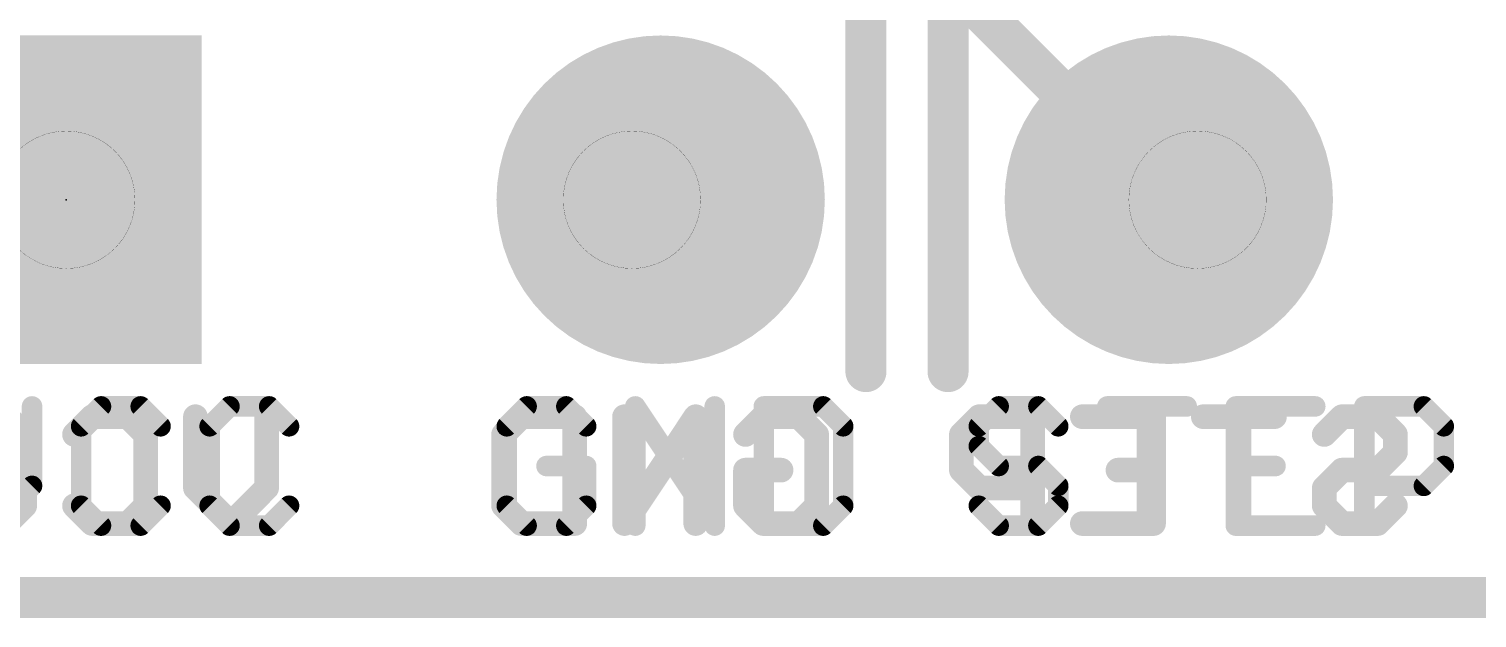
# Model space of a CAD drawing. Extents: x -11.8 to 66.2, y -19.6 to 35.5.
# Drawn here: x 23.27 to 32.23, y -0.13 to 3.52 of the extents above; entities that cross this region are included whole.
import ezdxf

# ---------------------------------------------------------------- set-up
doc = ezdxf.new("R2010")
doc.units = 0
for name, color, linetype in [('1', 12, 'CONTINUOUS'), ('16', 132, 'CONTINUOUS'), ('17', 110, 'CONTINUOUS'), ('20', 53, 'CONTINUOUS'), ('21', 41, 'CONTINUOUS'), ('22', 40, 'CONTINUOUS'), ('23', 53, 'CONTINUOUS'), ('51', 53, 'CONTINUOUS')]:
    doc.layers.add(name, color=color, linetype=linetype)

# ---------------------------------------------------------------- blocks, each defined once
blk = doc.blocks.new('SQUAREP')
blk.add_solid([(-0.5, -0.5), (0.5, -0.5), (-0.5, 0.5), (0.5, 0.5)])
blk = doc.blocks.new('ROUNDP')
at = {"const_width": 0.5}
blk.add_lwpolyline([(0, -0.25, 1), (0, 0.25, 1), (0, -0.25)], format="xyb", dxfattribs=at)

msp = doc.modelspace()

# ---------------------------------------------------------------- linework, layer by layer
at = {"layer": '1', "const_width": 0.254}
for points in [[(27.94, 4.8422), (30.3222, 2.46)], [(36.83, 0), (0, 0)]]:
    msp.add_lwpolyline(points, dxfattribs=at)
at = {"layer": '1', "const_width": 0.127}
msp.add_lwpolyline([(30.2773, 2.4151, 1), (30.3671, 2.5049)], format="xyb", dxfattribs=at)
at = {"layer": '16', "const_width": 0.254}
msp.add_lwpolyline([(36.83, 0), (0, 0)], dxfattribs=at)
at = {"layer": '20', "const_width": 0.254}
msp.add_lwpolyline([(36.83, 0), (0, 0)], dxfattribs=at)
at = {"layer": '21'}
for points, const_width in [([(23.288, 0.6902), (23.288, 1.1817)], 0.127), ([(23.7146, 1.1817), (23.5917, 1.0589)], 0.127), ([(23.9603, 1.1817), (23.7146, 1.1817)], 0.127), ([(24.0832, 1.0589), (23.9603, 1.1817)], 0.127), ([(24.5098, 1.1817), (24.3869, 1.0589)], 0.127), ([(24.7555, 1.1817), (24.5098, 1.1817)], 0.127), ([(24.8784, 1.0589), (24.7555, 1.1817)], 0.127), ([(26.3484, 1.1817), (26.2255, 1.0589)], 0.127), ([(26.5941, 1.1817), (26.3484, 1.1817)], 0.127), ([(26.717, 1.0589), (26.5941, 1.1817)], 0.127), ([(27.0207, 0.4445), (27.0207, 1.1817)], 0.127), ([(27.0207, 1.1817), (27.5122, 0.4445)], 0.127), ([(27.5122, 0.4445), (27.5122, 1.1817)], 0.127), ([(27.8159, 1.1817), (27.8159, 0.4445)], 0.127), ([(28.1845, 1.1817), (27.8159, 1.1817)], 0.127), ([(28.3074, 1.0589), (28.1845, 1.1817)], 0.127), ([(29.2694, 1.1817), (29.1465, 1.0589)], 0.127), ([(29.5151, 1.1817), (29.2694, 1.1817)], 0.127), ([(29.638, 1.0589), (29.5151, 1.1817)], 0.127), ([(29.9417, 1.1817), (30.4332, 1.1817)], 0.127), ([(30.1874, 0.4445), (30.1874, 1.1817)], 0.127), ([(31.2284, 1.1817), (30.7369, 1.1817)], 0.127), ([(30.7369, 1.1817), (30.7369, 0.4445)], 0.127), ([(31.5321, 0.4445), (31.5321, 1.1817)], 0.127), ([(31.5321, 1.1817), (31.9007, 1.1817)], 0.127), ([(31.9007, 1.1817), (32.0236, 1.0589)], 0.127), ([(23.5917, 1.0589), (23.5917, 0.5674)], 0.127), ([(24.3869, 1.0589), (24.3869, 0.5674)], 0.127), ([(26.2255, 1.0589), (26.2255, 0.5674)], 0.127), ([(28.3074, 0.5674), (28.3074, 1.0589)], 0.127), ([(29.1465, 1.0589), (29.1465, 0.936)], 0.127), ([(32.0236, 1.0589), (32.0236, 0.8131)], 0.127), ([(29.1465, 0.936), (29.2694, 0.8131)], 0.127), ([(26.717, 0.8131), (26.4712, 0.8131)], 0.127), ([(26.717, 0.5674), (26.717, 0.8131)], 0.127), ([(29.2694, 0.8131), (29.5151, 0.8131)], 0.127), ([(29.5151, 0.8131), (29.638, 0.6902)], 0.127), ([(30.7369, 0.8131), (30.9826, 0.8131)], 0.127), ([(32.0236, 0.8131), (31.9007, 0.6902)], 0.127), ([(23.0422, 0.4445), (23.288, 0.6902)], 0.127), ([(29.638, 0.6902), (29.638, 0.5674)], 0.127), ([(31.9007, 0.6902), (31.5321, 0.6902)], 0.127), ([(23.5917, 0.5674), (23.7146, 0.4445)], 0.127), ([(23.9603, 0.4445), (24.0832, 0.5674)], 0.127), ([(24.3869, 0.5674), (24.5098, 0.4445)], 0.127), ([(24.7555, 0.4445), (24.8784, 0.5674)], 0.127), ([(26.2255, 0.5674), (26.3484, 0.4445)], 0.127), ([(26.5941, 0.4445), (26.717, 0.5674)], 0.127), ([(28.1845, 0.4445), (28.3074, 0.5674)], 0.127), ([(29.2694, 0.4445), (29.1465, 0.5674)], 0.127), ([(29.638, 0.5674), (29.5151, 0.4445)], 0.127), ([(23.7146, 0.4445), (23.9603, 0.4445)], 0.127), ([(24.5098, 0.4445), (24.7555, 0.4445)], 0.127), ([(26.3484, 0.4445), (26.5941, 0.4445)], 0.127), ([(27.8159, 0.4445), (28.1845, 0.4445)], 0.127), ([(29.5151, 0.4445), (29.2694, 0.4445)], 0.127), ([(30.7369, 0.4445), (31.2284, 0.4445)], 0.127), ([(0, 0), (36.83, 0)], 0.254)]:
    msp.add_lwpolyline(points, dxfattribs=dict(at, const_width=const_width))
at = {"layer": '21', "const_width": 0.0635}
for points in [[(23.3197, 1.1817, 1), (23.2562, 1.1817)], [(23.7146, 1.2135, 1), (23.7146, 1.15)], [(23.737, 1.1593, 1), (23.6921, 1.2042)], [(23.9828, 1.2042, 1), (23.9379, 1.1593)], [(23.9603, 1.15, 1), (23.9603, 1.2135)], [(24.5098, 1.2135, 1), (24.5098, 1.15)], [(24.5322, 1.1593, 1), (24.4873, 1.2042)], [(24.7779, 1.2042, 1), (24.733, 1.1593)], [(24.7555, 1.15, 1), (24.7555, 1.2135)], [(26.3484, 1.2135, 1), (26.3484, 1.15)], [(26.3708, 1.1593, 1), (26.3259, 1.2042)], [(26.6166, 1.2042, 1), (26.5717, 1.1593)], [(26.5941, 1.15, 1), (26.5941, 1.2135)], [(27.0524, 1.1817, 1), (26.9889, 1.1817)], [(27.0471, 1.1993, 1), (26.9943, 1.1641)], [(27.5439, 1.1817, 1), (27.4804, 1.1817)], [(27.8476, 1.1817, 1), (27.7841, 1.1817)], [(27.8159, 1.2135, 1), (27.8159, 1.15)], [(28.2069, 1.2042, 1), (28.162, 1.1593)], [(28.1845, 1.15, 1), (28.1845, 1.2135)], [(29.2694, 1.2135, 1), (29.2694, 1.15)], [(29.2918, 1.1593, 1), (29.2469, 1.2042)], [(29.5376, 1.2042, 1), (29.4927, 1.1593)], [(29.5151, 1.15, 1), (29.5151, 1.2135)], [(29.9417, 1.2135, 1), (29.9417, 1.15)], [(30.2192, 1.1817, 1), (30.1557, 1.1817)], [(30.4332, 1.15, 1), (30.4332, 1.2135)], [(30.7369, 1.2135, 1), (30.7369, 1.15)], [(30.7686, 1.1817, 1), (30.7051, 1.1817)], [(31.2284, 1.15, 1), (31.2284, 1.2135)], [(31.5638, 1.1817, 1), (31.5003, 1.1817)], [(31.5321, 1.2135, 1), (31.5321, 1.15)], [(31.9231, 1.2042, 1), (31.8782, 1.1593)], [(31.9007, 1.15, 1), (31.9007, 1.2135)], [(23.6234, 1.0589, 1), (23.5599, 1.0589)], [(23.5692, 1.0813, 1), (23.6141, 1.0364)], [(24.0607, 1.0364, 1), (24.1056, 1.0813)], [(24.4186, 1.0589, 1), (24.3551, 1.0589)], [(24.3644, 1.0813, 1), (24.4093, 1.0364)], [(24.8559, 1.0364, 1), (24.9008, 1.0813)], [(26.203, 1.0813, 1), (26.248, 1.0364)], [(26.2572, 1.0589, 1), (26.1938, 1.0589)], [(26.6945, 1.0364, 1), (26.7394, 1.0813)], [(28.3391, 1.0589, 1), (28.2756, 1.0589)], [(28.2849, 1.0364, 1), (28.3298, 1.0813)], [(29.124, 1.0813, 1), (29.169, 1.0364)], [(29.1782, 1.0589, 1), (29.1148, 1.0589)], [(29.6155, 1.0364, 1), (29.6604, 1.0813)], [(32.0553, 1.0589, 1), (31.9918, 1.0589)], [(32.0011, 1.0364, 1), (32.046, 1.0813)], [(29.169, 0.9584, 1), (29.124, 0.9135)], [(29.1148, 0.936, 1), (29.1782, 0.936)], [(26.4712, 0.8449, 1), (26.4712, 0.7814)], [(26.7487, 0.8131, 1), (26.6852, 0.8131)], [(26.717, 0.7814, 1), (26.717, 0.8449)], [(29.2694, 0.8449, 1), (29.2694, 0.7814)], [(29.2469, 0.7907, 1), (29.2918, 0.8356)], [(29.5376, 0.8356, 1), (29.4927, 0.7907)], [(29.5151, 0.7814, 1), (29.5151, 0.8449)], [(30.7369, 0.8449, 1), (30.7369, 0.7814)], [(30.9826, 0.7814, 1), (30.9826, 0.8449)], [(31.9918, 0.8131, 1), (32.0553, 0.8131)], [(32.046, 0.7907, 1), (32.0011, 0.8356)], [(23.2562, 0.6902, 1), (23.3197, 0.6902)], [(23.3104, 0.6678, 1), (23.2655, 0.7127)], [(29.6697, 0.6902, 1), (29.6062, 0.6902)], [(29.6155, 0.6678, 1), (29.6604, 0.7127)], [(31.5321, 0.722, 1), (31.5321, 0.6585)], [(31.8782, 0.7127, 1), (31.9231, 0.6678)], [(31.9007, 0.6585, 1), (31.9007, 0.722)], [(23.6141, 0.5898, 1), (23.5692, 0.5449)], [(24.1056, 0.5449, 1), (24.0607, 0.5898)], [(24.4093, 0.5898, 1), (24.3644, 0.5449)], [(24.9008, 0.5449, 1), (24.8559, 0.5898)], [(26.248, 0.5898, 1), (26.203, 0.5449)], [(26.7394, 0.5449, 1), (26.6945, 0.5898)], [(28.3298, 0.5449, 1), (28.2849, 0.5898)], [(29.169, 0.5898, 1), (29.124, 0.5449)], [(29.6604, 0.5449, 1), (29.6155, 0.5898)], [(23.5599, 0.5674, 1), (23.6234, 0.5674)], [(24.3551, 0.5674, 1), (24.4186, 0.5674)], [(26.1938, 0.5674, 1), (26.2572, 0.5674)], [(26.6852, 0.5674, 1), (26.7487, 0.5674)], [(28.2756, 0.5674, 1), (28.3391, 0.5674)], [(29.6062, 0.5674, 1), (29.6697, 0.5674)], [(23.7146, 0.4763, 1), (23.7146, 0.4128)], [(23.6921, 0.422, 1), (23.737, 0.467)], [(23.9379, 0.467, 1), (23.9828, 0.422)], [(23.9603, 0.4128, 1), (23.9603, 0.4763)], [(24.5098, 0.4763, 1), (24.5098, 0.4128)], [(24.4873, 0.422, 1), (24.5322, 0.467)], [(24.733, 0.467, 1), (24.7779, 0.422)], [(24.7555, 0.4128, 1), (24.7555, 0.4763)], [(26.3484, 0.4763, 1), (26.3484, 0.4128)], [(26.3259, 0.422, 1), (26.3708, 0.467)], [(26.5717, 0.467, 1), (26.6166, 0.422)], [(26.5941, 0.4128, 1), (26.5941, 0.4763)], [(26.9889, 0.4445, 1), (27.0524, 0.4445)], [(27.4804, 0.4445, 1), (27.5439, 0.4445)], [(27.4858, 0.4269, 1), (27.5386, 0.4621)], [(27.7841, 0.4445, 1), (27.8476, 0.4445)], [(27.8159, 0.4763, 1), (27.8159, 0.4128)], [(28.162, 0.467, 1), (28.2069, 0.422)], [(28.1845, 0.4128, 1), (28.1845, 0.4763)], [(29.2694, 0.4763, 1), (29.2694, 0.4128)], [(29.2469, 0.422, 1), (29.2918, 0.467)], [(29.4927, 0.467, 1), (29.5376, 0.422)], [(29.5151, 0.4128, 1), (29.5151, 0.4763)], [(30.1557, 0.4445, 1), (30.2192, 0.4445)], [(30.7369, 0.4763, 1), (30.7369, 0.4128)], [(30.7051, 0.4445, 1), (30.7686, 0.4445)], [(31.2284, 0.4128, 1), (31.2284, 0.4763)], [(31.5003, 0.4445, 1), (31.5638, 0.4445)]]:
    msp.add_lwpolyline(points, format="xyb", dxfattribs=at)
at = {"layer": '22'}
for points, const_width in [([(28.448, 3.683), (28.448, 1.397)], 0.254), ([(28.956, 1.397), (28.956, 3.683)], 0.254), ([(23.1326, 1.1182), (23.2428, 1.008)], 0.1524), ([(23.5505, 1.008), (23.6607, 1.1182)], 0.1524), ([(23.6607, 1.1182), (23.881, 1.1182)], 0.1524), ([(23.881, 1.1182), (23.9912, 1.008)], 0.1524), ([(24.299, 0.6775), (24.299, 1.1182)], 0.1524), ([(24.7396, 1.1182), (24.7396, 0.6775)], 0.1524), ([(26.2057, 1.008), (26.3159, 1.1182)], 0.1524), ([(26.3159, 1.1182), (26.6464, 1.1182)], 0.1524), ([(26.6464, 1.1182), (26.6464, 0.4572)], 0.1524), ([(27.3948, 1.1182), (26.9541, 0.4572)], 0.1524), ([(26.9541, 0.4572), (26.9541, 1.1182)], 0.1524), ([(27.3948, 0.4572), (27.3948, 1.1182)], 0.1524), ([(27.7026, 1.008), (27.8127, 1.1182)], 0.1524), ([(27.8127, 1.1182), (28.033, 1.1182)], 0.1524), ([(28.033, 1.1182), (28.1432, 1.008)], 0.1524), ([(29.1489, 1.1182), (29.0387, 1.008)], 0.1524), ([(29.4794, 1.1182), (29.1489, 1.1182)], 0.1524), ([(29.4794, 0.4572), (29.4794, 1.1182)], 0.1524), ([(29.7871, 1.1182), (30.2278, 1.1182)], 0.1524), ([(30.2278, 1.1182), (30.2278, 0.4572)], 0.1524), ([(30.9762, 1.1182), (30.5355, 1.1182)], 0.1524), ([(30.7559, 0.4572), (30.7559, 1.1182)], 0.1524), ([(31.284, 1.008), (31.3941, 1.1182)], 0.1524), ([(31.3941, 1.1182), (31.6144, 1.1182)], 0.1524), ([(31.6144, 1.1182), (31.7246, 1.008)], 0.1524), ([(23.2428, 1.008), (23.2428, 0.5674)], 0.1524), ([(23.9912, 1.008), (23.9912, 0.5674)], 0.1524), ([(26.2057, 0.5674), (26.2057, 1.008)], 0.1524), ([(28.1432, 1.008), (28.1432, 0.5674)], 0.1524), ([(29.0387, 1.008), (29.0387, 0.7877)], 0.1524), ([(31.7246, 1.008), (31.7246, 0.8978)], 0.1524), ([(31.7246, 0.8978), (31.6144, 0.7877)], 0.1524), ([(27.7026, 0.5674), (27.7026, 0.7877)], 0.1524), ([(27.7026, 0.7877), (27.9229, 0.7877)], 0.1524), ([(29.0387, 0.7877), (29.1489, 0.6775)], 0.1524), ([(30.2278, 0.7877), (30.0075, 0.7877)], 0.1524), ([(31.3941, 0.7877), (31.284, 0.6775)], 0.1524), ([(31.6144, 0.7877), (31.3941, 0.7877)], 0.1524), ([(24.5193, 0.4572), (24.299, 0.6775)], 0.1524), ([(24.7396, 0.6775), (24.5193, 0.4572)], 0.1524), ([(29.1489, 0.6775), (29.4794, 0.6775)], 0.1524), ([(31.284, 0.6775), (31.284, 0.5674)], 0.1524), ([(23.2428, 0.5674), (23.1326, 0.4572)], 0.1524), ([(23.6607, 0.4572), (23.5505, 0.5674)], 0.1524), ([(23.9912, 0.5674), (23.881, 0.4572)], 0.1524), ([(26.3159, 0.4572), (26.2057, 0.5674)], 0.1524), ([(27.8127, 0.4572), (27.7026, 0.5674)], 0.1524), ([(28.1432, 0.5674), (28.033, 0.4572)], 0.1524), ([(31.284, 0.5674), (31.3941, 0.4572)], 0.1524), ([(31.6144, 0.4572), (31.7246, 0.5674)], 0.1524), ([(23.881, 0.4572), (23.6607, 0.4572)], 0.1524), ([(26.6464, 0.4572), (26.3159, 0.4572)], 0.1524), ([(28.033, 0.4572), (27.8127, 0.4572)], 0.1524), ([(30.2278, 0.4572), (29.7871, 0.4572)], 0.1524), ([(31.3941, 0.4572), (31.6144, 0.4572)], 0.1524), ([(0, 0), (36.83, 0)], 0.254)]:
    msp.add_lwpolyline(points, dxfattribs=dict(at, const_width=const_width))
for points, const_width in [([(28.3845, 1.397, 1), (28.5115, 1.397)], 0.127), ([(28.8925, 1.397, 1), (29.0195, 1.397)], 0.127), ([(23.6607, 1.1563, 1), (23.6607, 1.0801)], 0.0762), ([(23.6876, 1.0912, 1), (23.6338, 1.1451)], 0.0762), ([(23.908, 1.1451, 1), (23.8541, 1.0912)], 0.0762), ([(23.881, 1.0801, 1), (23.881, 1.1563)], 0.0762), ([(24.3371, 1.1182, 1), (24.2609, 1.1182)], 0.0762), ([(24.7777, 1.1182, 1), (24.7015, 1.1182)], 0.0762), ([(26.3159, 1.1563, 1), (26.3159, 1.0801)], 0.0762), ([(26.3428, 1.0912, 1), (26.2889, 1.1451)], 0.0762), ([(26.6845, 1.1182, 1), (26.6083, 1.1182)], 0.0762), ([(26.6464, 1.0801, 1), (26.6464, 1.1563)], 0.0762), ([(26.9922, 1.1182, 1), (26.916, 1.1182)], 0.0762), ([(27.4329, 1.1182, 1), (27.3567, 1.1182)], 0.0762), ([(27.4265, 1.097, 1), (27.3631, 1.1393)], 0.0762), ([(27.8127, 1.1563, 1), (27.8127, 1.0801)], 0.0762), ([(27.8397, 1.0912, 1), (27.7858, 1.1451)], 0.0762), ([(28.06, 1.1451, 1), (28.0061, 1.0912)], 0.0762), ([(28.033, 1.0801, 1), (28.033, 1.1563)], 0.0762), ([(29.1489, 1.1563, 1), (29.1489, 1.0801)], 0.0762), ([(29.1758, 1.0912, 1), (29.1219, 1.1451)], 0.0762), ([(29.5175, 1.1182, 1), (29.4413, 1.1182)], 0.0762), ([(29.4794, 1.0801, 1), (29.4794, 1.1563)], 0.0762), ([(29.7871, 1.1563, 1), (29.7871, 1.0801)], 0.0762), ([(30.2659, 1.1182, 1), (30.1897, 1.1182)], 0.0762), ([(30.2278, 1.0801, 1), (30.2278, 1.1563)], 0.0762), ([(30.5355, 1.1563, 1), (30.5355, 1.0801)], 0.0762), ([(30.794, 1.1182, 1), (30.7178, 1.1182)], 0.0762), ([(30.9762, 1.0801, 1), (30.9762, 1.1563)], 0.0762), ([(31.3941, 1.1563, 1), (31.3941, 1.0801)], 0.0762), ([(31.4211, 1.0912, 1), (31.3672, 1.1451)], 0.0762), ([(31.6414, 1.1451, 1), (31.5875, 1.0912)], 0.0762), ([(31.6144, 1.0801, 1), (31.6144, 1.1563)], 0.0762), ([(23.2809, 1.008, 1), (23.2047, 1.008)], 0.0762), ([(24.0293, 1.008, 1), (23.9531, 1.008)], 0.0762), ([(26.2438, 1.008, 1), (26.1676, 1.008)], 0.0762), ([(28.1813, 1.008, 1), (28.1051, 1.008)], 0.0762), ([(29.0768, 1.008, 1), (29.0006, 1.008)], 0.0762), ([(31.7627, 1.008, 1), (31.6865, 1.008)], 0.0762), ([(23.2158, 0.9811, 1), (23.2697, 1.0349)], 0.0762), ([(23.5236, 1.0349, 1), (23.5775, 0.9811)], 0.0762), ([(23.9642, 0.9811, 1), (24.0181, 1.0349)], 0.0762), ([(26.1788, 1.0349, 1), (26.2327, 0.9811)], 0.0762), ([(27.6756, 1.0349, 1), (27.7295, 0.9811)], 0.0762), ([(28.1163, 0.9811, 1), (28.1701, 1.0349)], 0.0762), ([(29.0118, 1.0349, 1), (29.0657, 0.9811)], 0.0762), ([(31.257, 1.0349, 1), (31.3109, 0.9811)], 0.0762), ([(31.6977, 0.9811, 1), (31.7515, 1.0349)], 0.0762), ([(31.6865, 0.8978, 1), (31.7627, 0.8978)], 0.0762), ([(31.7515, 0.8709, 1), (31.6977, 0.9248)], 0.0762), ([(27.7407, 0.7877, 1), (27.6645, 0.7877)], 0.0762), ([(27.7026, 0.8258, 1), (27.7026, 0.7496)], 0.0762), ([(27.9229, 0.7496, 1), (27.9229, 0.8258)], 0.0762), ([(29.0657, 0.8146, 1), (29.0118, 0.7607)], 0.0762), ([(29.0006, 0.7877, 1), (29.0768, 0.7877)], 0.0762), ([(30.0075, 0.8258, 1), (30.0075, 0.7496)], 0.0762), ([(30.2278, 0.7496, 1), (30.2278, 0.8258)], 0.0762), ([(31.3941, 0.8258, 1), (31.3941, 0.7496)], 0.0762), ([(31.4211, 0.7607, 1), (31.3672, 0.8146)], 0.0762), ([(31.5875, 0.8146, 1), (31.6414, 0.7607)], 0.0762), ([(31.6144, 0.7496, 1), (31.6144, 0.8258)], 0.0762), ([(24.3259, 0.7045, 1), (24.272, 0.6506)], 0.0762), ([(24.7665, 0.6506, 1), (24.7127, 0.7045)], 0.0762), ([(29.1489, 0.7156, 1), (29.1489, 0.6394)], 0.0762), ([(29.1219, 0.6506, 1), (29.1758, 0.7045)], 0.0762), ([(29.4794, 0.6394, 1), (29.4794, 0.7156)], 0.0762), ([(31.257, 0.7045, 1), (31.3109, 0.6506)], 0.0762), ([(31.3221, 0.6775, 1), (31.2459, 0.6775)], 0.0762), ([(23.2697, 0.5404, 1), (23.2158, 0.5943)], 0.0762), ([(23.5775, 0.5943, 1), (23.5236, 0.5404)], 0.0762), ([(24.0181, 0.5404, 1), (23.9642, 0.5943)], 0.0762), ([(24.2609, 0.6775, 1), (24.3371, 0.6775)], 0.0762), ([(24.7015, 0.6775, 1), (24.7777, 0.6775)], 0.0762), ([(26.2327, 0.5943, 1), (26.1788, 0.5404)], 0.0762), ([(27.7295, 0.5943, 1), (27.6756, 0.5404)], 0.0762), ([(28.1701, 0.5404, 1), (28.1163, 0.5943)], 0.0762), ([(31.3109, 0.5943, 1), (31.257, 0.5404)], 0.0762), ([(31.7515, 0.5404, 1), (31.6977, 0.5943)], 0.0762), ([(23.2047, 0.5674, 1), (23.2809, 0.5674)], 0.0762), ([(23.9531, 0.5674, 1), (24.0293, 0.5674)], 0.0762), ([(26.1676, 0.5674, 1), (26.2438, 0.5674)], 0.0762), ([(27.6645, 0.5674, 1), (27.7407, 0.5674)], 0.0762), ([(28.1051, 0.5674, 1), (28.1813, 0.5674)], 0.0762), ([(31.2459, 0.5674, 1), (31.3221, 0.5674)], 0.0762), ([(23.6607, 0.4953, 1), (23.6607, 0.4191)], 0.0762), ([(23.6338, 0.4303, 1), (23.6876, 0.4841)], 0.0762), ([(23.8541, 0.4841, 1), (23.908, 0.4303)], 0.0762), ([(23.881, 0.4191, 1), (23.881, 0.4953)], 0.0762), ([(24.4923, 0.4841, 1), (24.5462, 0.4303)], 0.0762), ([(24.4923, 0.4303, 1), (24.5462, 0.4841)], 0.0762), ([(26.3159, 0.4953, 1), (26.3159, 0.4191)], 0.0762), ([(26.2889, 0.4303, 1), (26.3428, 0.4841)], 0.0762), ([(26.6083, 0.4572, 1), (26.6845, 0.4572)], 0.0762), ([(26.6464, 0.4191, 1), (26.6464, 0.4953)], 0.0762), ([(26.9224, 0.4783, 1), (26.9858, 0.4361)], 0.0762), ([(26.916, 0.4572, 1), (26.9922, 0.4572)], 0.0762), ([(27.3567, 0.4572, 1), (27.4329, 0.4572)], 0.0762), ([(27.8127, 0.4953, 1), (27.8127, 0.4191)], 0.0762), ([(27.7858, 0.4303, 1), (27.8397, 0.4841)], 0.0762), ([(28.0061, 0.4841, 1), (28.06, 0.4303)], 0.0762), ([(28.033, 0.4191, 1), (28.033, 0.4953)], 0.0762), ([(29.4413, 0.4572, 1), (29.5175, 0.4572)], 0.0762), ([(29.7871, 0.4953, 1), (29.7871, 0.4191)], 0.0762), ([(30.1897, 0.4572, 1), (30.2659, 0.4572)], 0.0762), ([(30.2278, 0.4191, 1), (30.2278, 0.4953)], 0.0762), ([(30.7178, 0.4572, 1), (30.794, 0.4572)], 0.0762), ([(31.3941, 0.4953, 1), (31.3941, 0.4191)], 0.0762), ([(31.3672, 0.4303, 1), (31.4211, 0.4841)], 0.0762), ([(31.5875, 0.4841, 1), (31.6414, 0.4303)], 0.0762), ([(31.6144, 0.4191, 1), (31.6144, 0.4953)], 0.0762)]:
    msp.add_lwpolyline(points, format="xyb", dxfattribs=dict(at, const_width=const_width))
at = {"layer": '23'}
msp.add_point((23.5, 2.46), dxfattribs=at)
at = {"layer": '51', "const_width": 0.001}
for points in [[(23.5, 2.035, 1), (23.5, 2.885, 1), (23.5, 2.035)], [(27, 2.035, 1), (27, 2.885, 1), (27, 2.035)], [(30.5, 2.035, 1), (30.5, 2.885, 1), (30.5, 2.035)]]:
    msp.add_lwpolyline(points, format="xyb", dxfattribs=at)

# ---------------------------------------------------------------- block references
at = {"layer": '17', "xscale": 2.032, "yscale": 2.032}
for name, p in [('SQUAREP', (23.3222, 2.46)), ('SQUAREP', (23.3222, 2.46)), ('ROUNDP', (27.1778, 2.46)), ('ROUNDP', (27.1778, 2.46)), ('ROUNDP', (30.3222, 2.46)), ('ROUNDP', (30.3222, 2.46))]:
    msp.add_blockref(name, p, dxfattribs=at)

doc.saveas('drawing.dxf')
